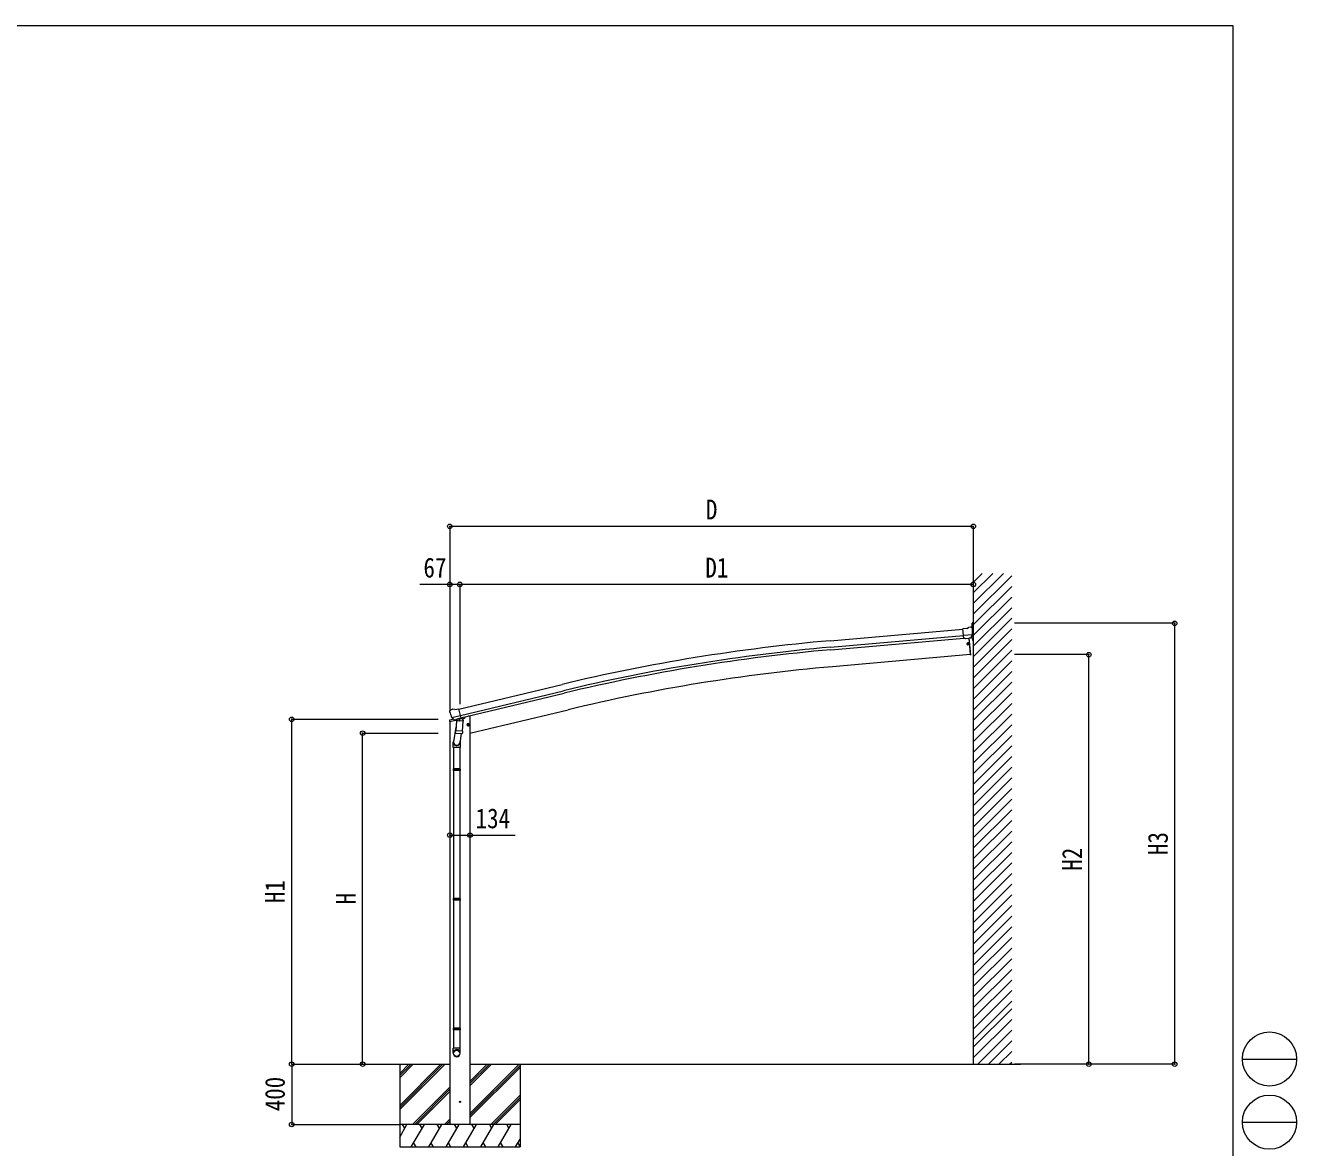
# Model space of a CAD drawing. Units: millimetres at full size. Extents: x -8385 to 8479, y -5853 to 5787.
# Drawn here: x 32 to 8479, y -1671 to 5787 of the extents above; entities that cross this region are included whole.
import ezdxf
from ezdxf.enums import TextEntityAlignment as Align

# ---------------------------------------------------------------- set-up
doc = ezdxf.new("R2010")
doc.units = ezdxf.units.MM
doc.header["$LTSCALE"] = 30
doc.header["$PDMODE"] = 32
doc.header["$PDSIZE"] = 30
for name, color, linetype, lineweight in [('0-0_0', 7, 'Continuous', 9), ('0-1_本体', 4, 'Continuous', 9), ('0-2_部品', 7, 'Continuous', 9), ('0-A_寸法', 6, 'Continuous', 9), ('0-E_DET2', 7, 'Continuous', 9), ('F-0_240', 7, 'Continuous', 9)]:
    doc.layers.add(name, color=color, linetype=linetype, lineweight=lineweight)
doc.styles.add('ＭＳ ゴシック', font='')
doc.styles.get('ＭＳ ゴシック').set_extended_font_data('MS Gothic')

msp = doc.modelspace()

# ---------------------------------------------------------------- linework, layer by layer
at = {"layer": '0-0_0'}
for p, q in [((2469.44, -1117.41), (2851.72, -1117.41)), ((2518.72, -1117.41), (2518.72, -1667.41)), ((2518.72, -1390.77), (2792.08, -1117.41)), ((2518.72, -1404.91), (2806.22, -1117.41)), ((2518.72, -1419.06), (2820.36, -1117.41)), ((2518.72, -1178.64), (2579.95, -1117.41)), ((2518.72, -1192.78), (2594.09, -1117.41)), ((2518.72, -1206.92), (2608.23, -1117.41)), ((2985.72, -1444.27), (3312.58, -1117.41)), ((2985.72, -1260.42), (3128.73, -1117.41)), ((2985.72, -1232.14), (3100.45, -1117.41)), ((2985.72, -1246.28), (3114.59, -1117.41)), ((2985.72, -1117.41), (6644.8, -1117.41)), ((2985.72, -1458.41), (3318.72, -1125.42)), ((2985.72, -1472.56), (3318.72, -1139.56)), ((3318.72, -1117.41), (3318.72, -1667.41)), ((2604.21, -1517.41), (2851.72, -1269.9)), ((2618.35, -1517.41), (2851.72, -1284.05)), ((2632.49, -1517.41), (2851.72, -1298.19)), ((3124.71, -1517.41), (3318.72, -1323.4)), ((3138.85, -1517.41), (3318.72, -1337.55)), ((3152.99, -1517.41), (3318.72, -1351.69)), ((3318.72, -1517.41), (2518.72, -1517.41)), ((2518.72, -1601.24), (2567.12, -1517.41)), ((2552.12, -1543.39), (2537.12, -1517.41)), ((2595.98, -1667.41), (2682.59, -1517.41)), ((2667.59, -1543.39), (2652.58, -1517.41)), ((2711.45, -1667.41), (2798.06, -1517.41)), ((2783.06, -1543.39), (2768.05, -1517.41)), ((2816.34, -1517.41), (2851.72, -1482.04)), ((2826.92, -1667.41), (2913.53, -1517.41)), ((2830.48, -1517.41), (2851.72, -1496.18)), ((2844.63, -1517.41), (2851.72, -1510.32)), ((2898.53, -1543.39), (2883.53, -1517.41)), ((2942.39, -1667.41), (3029, -1517.41)), ((3014, -1543.39), (2999, -1517.41)), ((3057.86, -1667.41), (3144.47, -1517.41)), ((3114.47, -1517.41), (3129.47, -1543.39)), ((3173.33, -1667.41), (3259.94, -1517.41)), ((3244.94, -1543.39), (3229.94, -1517.41)), ((2518.72, -1667.41), (3318.72, -1667.41)), ((2610.98, -1641.43), (2625.98, -1667.41)), ((2726.45, -1641.43), (2741.45, -1667.41)), ((2841.92, -1641.43), (2856.92, -1667.41)), ((2957.39, -1641.43), (2972.39, -1667.41)), ((3072.86, -1641.43), (3087.86, -1667.41)), ((3188.33, -1641.43), (3203.33, -1667.41)), ((3288.81, -1667.41), (3318.72, -1615.6)), ((3303.8, -1641.43), (3318.8, -1667.41))]:
    msp.add_line(p, q, dxfattribs=at)
at = {"layer": '0-1_本体'}
for p, q in [((5378.27, 1697.29), (6261.11, 1774.54)), ((5382.03, 1654.28), (6265.25, 1731.56)), ((5383.5, 1637.52), (6266.86, 1714.81)), ((2911.83, 1242.64), (3597.48, 1407.26)), ((2921.91, 1200.66), (3607.56, 1365.28)), ((2925.84, 1184.3), (3611.49, 1348.92)), ((2985.72, 1195.59), (2972.85, 1195.59)), ((2985.72, 1082.47), (3638.19, 1239.1)), ((2985.72, 1195.59), (2985.72, -1517.41)), ((2851.72, 1160.34), (2851.72, -1517.41))]:
    msp.add_line(p, q, dxfattribs=at)
msp.add_lwpolyline([(6300.75, 1714.98), (6310.36, 1605.16), (5393.67, 1524.97)], dxfattribs=at)
for centre, radius, start, end in [((6439.3, -10429.38), 12173, 95.00044, 103.50044), ((6439.3, -10429.38), 12129.83, 95.00044, 103.50044), ((6439.3, -10429.38), 12113, 95.00044, 103.50044), ((6439.35, -10429.38), 12000, 94.99907, 103.49907)]:
    msp.add_arc(centre, radius, start, end, dxfattribs=at)
at = {"layer": '0-2_部品'}
for p, q in [((6287.66, 1778.99), (6261.11, 1776.43)), ((6267.33, 1711.82), (6261.11, 1776.43)), ((6287.66, 1778.99), (6299.32, 1785.86)), ((6314.21, 1787.57), (6300.55, 1786.26)), ((6321.23, 1788.25), (6314.21, 1787.57)), ((6323.39, 1781.9), (6317.87, 1786.45)), ((6321.23, 1812.91), (6321.23, 1788.25)), ((6324.47, 1779.87), (6324.6, 1778.53)), ((6324.32, 1737.02), (6265.45, 1731.35)), ((6277.29, 1712.78), (6267.33, 1711.82)), ((6301.72, 1717.38), (6300.72, 1717.29)), ((6310.87, 1716.01), (6303.17, 1715.27)), ((6313.24, 1717.43), (6324.01, 1736.47)), ((6319.76, 1718.79), (6313.68, 1718.2)), ((6319.76, 1718.79), (6327.2, 1698.36)), ((6289.09, 1676.62), (6299.32, 1677.52)), ((6293.5, 1678.22), (6293.39, 1679.46)), ((6303.56, 1684.92), (6293.59, 1684.05)), ((6294.65, 1671.96), (6293.76, 1682.19)), ((6304.78, 1670.97), (6294.81, 1670.1)), ((6295.35, 1677.78), (6296.59, 1677.89)), ((6304.38, 1687), (6303.38, 1686.91)), ((6304.55, 1685), (6303.56, 1684.92)), ((6305.77, 1671.06), (6304.78, 1670.97)), ((6305.95, 1669.07), (6304.95, 1668.98)), ((2850.09, 1228.01), (2850.37, 1226.86)), ((2854.31, 1236.58), (2850.45, 1230.29)), ((2857.41, 1238.83), (2870.59, 1242)), ((2864.14, 1187.7), (2921.65, 1201.51)), ((2881, 1172.79), (2864.62, 1187.28)), ((2885.15, 1239.32), (2871.89, 1242.02)), ((2885.15, 1239.32), (2911.08, 1245.55)), ((2925.86, 1183.98), (2926.8, 1183.92)), ((2926.8, 1183.92), (2940.12, 1168.6)), ((2930.8, 1179.32), (2949.68, 1183.86)), ((2953.52, 1192.03), (2953.52, 1188.72)), ((2848.96, 1159.68), (2891.67, 1169.93)), ((2848.96, 1166.57), (2848.96, 1159.68)), ((2877.47, 1175.78), (2851.26, 1169.48)), ((2892.59, 1123.27), (2876.68, 1026.01)), ((2883.7, 1172.23), (2891.22, 1174.03)), ((2884.54, 1172.33), (2886.07, 1172.7)), ((2886.07, 1172.7), (2922.78, 1181.51)), ((2887.91, 1172.47), (2887.86, 1171.73)), ((2888.61, 1170.69), (2914.43, 1164.25)), ((2890, 1086.04), (2890.87, 1098.51)), ((2895.53, 1165.34), (2890.86, 1098.51)), ((2936.55, 1095.31), (2890.86, 1098.51)), ((2941.22, 1162.15), (2895.53, 1165.34)), ((2897.31, 1168.52), (2897.08, 1165.24)), ((2916.82, 1179.69), (2915.8, 1165.08)), ((2922.78, 1181.51), (2924.3, 1181.88)), ((2936.55, 1095.31), (2941.22, 1162.15)), ((2940.12, 1168.6), (2939.67, 1162.26)), ((2965.09, 1136.65), (2984.54, 1141.32)), ((2969.65, 1144.43), (2967.52, 1137.23)), ((2976.95, 1146.18), (2969.65, 1144.43)), ((2977.15, 1129.26), (2972.48, 1148.71)), ((2982.11, 1140.74), (2976.95, 1146.18)), ((2979.98, 1133.54), (2982.11, 1140.74)), ((2874.53, 988.85), (2874.53, 1023.21)), ((2890.39, 1084.68), (2890.39, 1084.68)), ((2891.84, 1083.9), (2933.54, 1080.99)), ((2928.11, 1081.37), (2917.38, 1016.69)), ((2920.53, 1023.51), (2920.53, 988.85)), ((2936.53, 1095.31), (2935.64, 1082.62)), ((2920.53, 988.85), (2874.53, 988.85)), ((2876.53, 988.85), (2876.53, 845.94)), ((2918.53, 988.85), (2918.53, 845.94)), ((2874.53, 843.94), (2875.53, 845.94)), ((2919.53, 845.94), (2875.53, 845.94)), ((2920.53, 843.94), (2919.53, 845.94)), ((2920.53, 843.94), (2874.53, 843.94)), ((2920.53, 835.94), (2874.53, 835.94)), ((2919.53, 833.94), (2875.53, 833.94)), ((2876.53, 833.94), (2876.53, -15.43)), ((2918.53, 833.94), (2918.53, -15.43)), ((2920.53, 835.94), (2919.53, 833.94)), ((2920.53, 843.94), (2920.53, 835.94)), ((2874.53, -17.43), (2875.53, -15.43)), ((2920.53, -17.43), (2874.53, -17.43)), ((2920.53, -25.43), (2874.53, -25.43)), ((2919.53, -15.43), (2875.53, -15.43)), ((2919.53, -27.43), (2875.53, -27.43)), ((2876.53, -27.43), (2876.53, -876.81)), ((2918.53, -27.43), (2918.53, -876.81)), ((2920.53, -17.43), (2919.53, -15.43)), ((2920.53, -25.43), (2919.53, -27.43)), ((2920.53, -17.43), (2920.53, -25.43)), ((2874.53, -878.81), (2875.53, -876.81)), ((2920.53, -878.81), (2874.53, -878.81)), ((2920.53, -886.81), (2874.53, -886.81)), ((2919.53, -876.81), (2875.53, -876.81)), ((2919.53, -888.81), (2875.53, -888.81)), ((2876.53, -888.81), (2876.53, -1010.36)), ((2918.53, -888.81), (2918.53, -1010.36)), ((2920.53, -878.81), (2919.53, -876.81)), ((2920.53, -886.81), (2919.53, -888.81)), ((2920.53, -878.81), (2920.53, -886.81)), ((2874.53, -1044.5), (2874.53, -1010.36)), ((2920.53, -1010.36), (2874.53, -1010.36)), ((2920.53, -1044.5), (2920.53, -1010.36))]:
    msp.add_line(p, q, dxfattribs=at)
for points in [[(6329.53, 1696.91), (6329.53, 1815.56), (6323.88, 1815.56)], [(6277.29, 1712.78), (6277.56, 1712.72), (6302.91, 1715.16), (6303.17, 1715.27)], [(6300.72, 1717.29), (6303.56, 1684.92), (6304.78, 1670.97), (6310.79, 1602.23)], [(6301.72, 1717.38), (6311.79, 1602.32), (6310.79, 1602.23)], [(6324.39, 1737.65), (6324.11, 1736.66), (6324.01, 1736.47)], [(6292.95, 1677.57), (6291.71, 1677.46), (6291.82, 1676.26), (6293.06, 1676.37)], [(6293.39, 1679.46), (6294.59, 1679.57), (6294.7, 1678.32)], [(6294.91, 1675.93), (6295.02, 1674.68), (6293.82, 1674.58), (6293.71, 1675.82)], [(6296.59, 1677.89), (6296.7, 1676.69), (6295.45, 1676.58)], [(2863.87, 1188.28), (2864.46, 1187.44), (2864.62, 1187.28)], [(2916.51, 1180.1), (2926.23, 1182.43), (2911.08, 1245.55)], [(2916.51, 1180.1), (2916.27, 1179.95), (2891.5, 1174), (2891.22, 1174.03)], [(2967.52, 1137.23), (2972.68, 1131.79), (2979.98, 1133.54)], [(2874.53, 843.94), (2874.53, 835.94), (2875.53, 833.94)], [(2874.53, -17.43), (2874.53, -25.43), (2875.53, -27.43)], [(2874.53, -878.81), (2874.53, -886.81), (2875.53, -888.81)]]:
    msp.add_lwpolyline(points, dxfattribs=at)
for centre, radius in [((6294.2, 1677.07), 4.74), ((6294.2, 1677.07), 2.25), ((6296.86, 1674.85), 0.25), ((2974.82, 1138.98), 8.5), ((2974.82, 1138.98), 7.7), ((2974.82, 1138.98), 6.5)]:
    msp.add_circle(centre, radius, dxfattribs=at)
at = {"layer": '0-2_部品', "color": 4}
msp.add_circle((2918.72, -1367.41), 4.5, dxfattribs=at)
at = {"layer": '0-2_部品'}
for centre, radius, start, end in [((6300.84, 1783.27), 3, 95.5, 120.5), ((6314.69, 1782.59), 5, 50.50648, 95.49352), ((6323.88, 1812.91), 2.65, 90, 180), ((6123.14, 1759.13), 202.4, 353.9085, 5.5), ((6329.78, 1699.3), 2.75, 200, 257.02926), ((6329.23, 1696.91), 0.3, 257.08362, 0.08005), ((6294.2, 1677.07), 7, 95, 275), ((6292.9, 1678.17), 0.6, 275, 5), ((6293.11, 1675.77), 0.6, 5, 95), ((6295.3, 1678.37), 0.6, 185, 275), ((6295.51, 1675.98), 0.6, 95, 185), ((3047.17, 1274.11), 202.4, 193.5, 205.09125), ((2858.57, 1233.97), 5, 103.5, 148.5), ((2871.29, 1239.08), 3, 78.5, 103.5), ((2948.52, 1188.72), 5, 283.5, 0), ((2851.96, 1166.57), 3, 103.5, 180), ((2884.43, 1172.82), 0.5, 248.23754, 283.5), ((2887.41, 1172.51), 0.5, 356, 103.5), ((2888.86, 1171.66), 1, 176, 256), ((2914.78, 1165.22), 1.03, 250.03897, 351.96569), ((2917.42, 1179.61), 0.604, 100.59842, 172.20595), ((2924.19, 1182.36), 0.5, 283.5, 318.76246), ((2904.53, 1023.21), 30, 177.45142, 180), ((2891.94, 1085.87), 1.95, 175.04017, 217.47766), ((2891.98, 1085.9), 2, 217.40962, 266), ((2933.68, 1082.98), 2, 266, 349.46843)]:
    msp.add_arc(centre, radius, start, end, dxfattribs=at)
for centre, major_axis, ratio, start_param, end_param in [((6328.76, 1783.95), (-15.38, 3.31), 0.101033, 5.9751426, 5.9753737), ((6321.48, 1779.59), (2.72, -1.29), 0.997474, 0.5366567, 1.3225652), ((6310.57, 1719.01), (1.64, -2.52), 0.997631, 5.8041905, 5.8929484), ((6310.5, 1719.11), (-3.51, 2.14), 0.650902, 2.1145521, 2.1873627), ((6310.63, 1718.92), (1.64, -2.52), 0.997631, 5.965759, 6.7621801), ((2853.01, 1228.72), (-1.57, -2.57), 0.99628, 4.712389, 5.4996506), ((2882.98, 1175.05), (-0.73, -2.92), 0.997631, 5.8041905, 6.6006116), ((2883.04, 1175.27), (2.63, 3.16), 0.650902, 4.0958226, 4.1686332), ((2883.01, 1175.15), (-0.73, -2.92), 0.997631, 0.3902369, 0.4789948), ((2897.53, 1023.51), (23, 0), 0.996195, 2.5560258, 6.5663028), ((2897.53, 1023.51), (21, 0), 0.996195, 2.9349147, 5.9512394), ((2897.53, -1042.76), (-23, 0), 0.996195, 3.1415927, 6.2831853), ((2897.53, -1044.5), (-23, 0), 0.996195, 3.1415927, 6.2831853), ((2897.53, -1044.5), (0, -23.43), 0.981806, 4.712389, 7.8539816)]:
    msp.add_ellipse(centre, major_axis=major_axis, ratio=ratio, start_param=start_param, end_param=end_param, dxfattribs=at)
msp.add_ellipse((2897.53, -1044.5), major_axis=(21, 0), ratio=0.996195, dxfattribs=at)
at = {"layer": '0-A_寸法'}
for p, q in [((2851.52, 2457.76), (2851.52, 1240.2)), ((6330.53, 2457.76), (2851.52, 2457.76)), ((6330.53, 2457.76), (6330.53, 1861.67)), ((2851.52, 2071.86), (2651.52, 2071.86)), ((2851.52, 2071.86), (2851.52, 1870.58)), ((2918.52, 2071.86), (2851.52, 2071.86)), ((2918.52, 2071.86), (2918.52, 1275.08)), ((6330.53, 2071.86), (2918.52, 2071.86)), ((6330.53, 2071.86), (6330.53, 1870.58)), ((7668.57, 1813.59), (6604.19, 1813.59)), ((7668.57, -1117.41), (7668.57, 1813.59)), ((7098.07, 1605.23), (6604.19, 1605.23)), ((7098.07, -1117.41), (7098.07, 1605.23)), ((1800.87, 1175.48), (2775.36, 1175.48)), ((1800.87, -1117.41), (1800.87, 1175.48)), ((2272.5, 1082.57), (2775.36, 1082.57)), ((2272.5, -1117.41), (2272.5, 1082.57)), ((2851.72, 405.47), (2985.72, 405.47)), ((2985.72, 405.47), (3285.72, 405.47)), ((1800.87, -1117.41), (2518.72, -1117.41)), ((1800.87, -1117.41), (2518.72, -1117.41)), ((1800.87, -1117.41), (1800.87, -1517.41)), ((2272.5, -1117.41), (2775.36, -1117.41)), ((7098.07, -1117.41), (6604.19, -1117.41)), ((7668.57, -1117.41), (7098.07, -1117.41)), ((1800.87, -1517.41), (2518.72, -1517.41))]:
    msp.add_line(p, q, dxfattribs=at)
for p in [(2851.52, 2457.76), (6330.53, 2457.76), (2851.52, 2071.86), (2918.52, 2071.86), (6330.53, 2071.86), (7668.57, 1813.59), (7098.07, 1605.23), (1800.87, 1175.48), (2272.5, 1082.57), (2851.72, 405.47), (2985.72, 405.47), (1800.87, -1117.41), (2272.5, -1117.41), (7098.07, -1117.41), (7668.57, -1117.41), (1800.87, -1517.41)]:
    msp.add_point(p, dxfattribs=at)
at = {"layer": '0-E_DET2'}
for p, q in [((6330.53, 2144.95), (6330.53, -1117.41)), ((6330.53, 1944.07), (6531.42, 2144.95)), ((6330.53, 2014.78), (6460.71, 2144.95)), ((6330.53, 2085.49), (6390, 2144.95)), ((6330.53, 1873.36), (6586.51, 2129.34)), ((6330.53, 1802.65), (6586.51, 2058.63)), ((6330.53, 1731.94), (6586.51, 1987.92)), ((6330.53, 1661.23), (6586.51, 1917.21)), ((6330.53, 1590.52), (6586.51, 1846.5)), ((6330.53, 1519.81), (6586.51, 1775.79)), ((6330.53, 1449.1), (6586.51, 1705.08)), ((6330.53, 1378.38), (6586.51, 1634.37)), ((6330.53, 1307.67), (6586.51, 1563.66)), ((6330.53, 1236.96), (6586.51, 1492.94)), ((6330.53, 1166.25), (6586.51, 1422.23)), ((6330.53, 1095.54), (6586.51, 1351.52)), ((6330.53, 1024.83), (6586.51, 1280.81)), ((6330.53, 954.12), (6586.51, 1210.1)), ((6330.53, 883.41), (6586.51, 1139.39)), ((6330.53, 812.7), (6586.51, 1068.68)), ((6330.53, 741.99), (6586.51, 997.97)), ((6330.53, 671.28), (6586.51, 927.26)), ((6330.53, 600.57), (6586.51, 856.55)), ((6330.53, 529.86), (6586.51, 785.84)), ((6330.53, 459.15), (6586.51, 715.13)), ((6330.53, 388.44), (6586.51, 644.42)), ((6330.53, 317.72), (6586.51, 573.71)), ((6330.53, 247.01), (6586.51, 502.99)), ((6330.53, 176.3), (6586.51, 432.28)), ((6330.53, 105.59), (6586.51, 361.57)), ((6330.53, 34.88), (6586.51, 290.86)), ((6330.53, -35.83), (6586.51, 220.15)), ((6330.53, -106.54), (6586.51, 149.44)), ((6330.53, -177.25), (6586.51, 78.73)), ((6330.53, -247.96), (6586.51, 8.02)), ((6330.53, -318.67), (6586.51, -62.69)), ((6330.53, -389.38), (6586.51, -133.4)), ((6330.53, -460.09), (6586.51, -204.11)), ((6330.53, -530.8), (6586.51, -274.82)), ((6330.53, -601.51), (6586.51, -345.53)), ((6330.53, -672.23), (6586.51, -416.24)), ((6330.53, -742.94), (6586.51, -486.95)), ((6330.53, -813.65), (6586.51, -557.67)), ((6330.53, -884.36), (6586.51, -628.38)), ((6330.53, -955.07), (6586.51, -699.09)), ((6330.53, -1005.07), (6586.51, -749.09)), ((6330.53, -1075.78), (6586.51, -819.8)), ((6359.61, -1117.41), (6586.51, -890.51)), ((6430.32, -1117.41), (6586.51, -961.22)), ((6501.03, -1117.41), (6586.51, -1031.93)), ((6571.74, -1117.41), (6586.51, -1102.64))]:
    msp.add_line(p, q, dxfattribs=at)
at = {"layer": 'F-0_240', "color": 5}
for p, q in [((-8385.45, 5787.34), (8054.55, 5787.34)), ((8054.55, 5787.34), (8054.55, -5852.66))]:
    msp.add_line(p, q, dxfattribs=at)
at = {"layer": 'F-0_240', "color": 4}
for p, q in [((8118.66, -1082.66), (8478.66, -1082.66)), ((8118.66, -1502.66), (8478.66, -1502.66))]:
    msp.add_line(p, q, dxfattribs=at)
for centre in [(8298.66, -1082.66), (8298.66, -1502.66)]:
    msp.add_circle(centre, 180, dxfattribs=at)

# ---------------------------------------------------------------- texts
at = {"layer": '0-A_寸法', "color": 7, "style": 'ＭＳ ゴシック', "width": 0.85}
for s, p in [('D', (4553.53, 2463.76)), ('67', (2676.52, 2077.86)), ('D1', (4549.53, 2077.86)), ('134', (3023.22, 411.47))]:
    msp.add_text(s, height=132, dxfattribs=at).set_placement(p, align=Align.BOTTOM_LEFT)
for s, p in [('H3', (7662.57, 273.09)), ('H2', (7092.07, 168.91)), ('H1', (1794.87, -45.97)), ('H', (2266.5, -54.92)), ('400', (1794.87, -1429.91))]:
    msp.add_text(s, height=132, rotation=90, dxfattribs=at).set_placement(p, align=Align.BOTTOM_LEFT)

doc.saveas('drawing.dxf')
